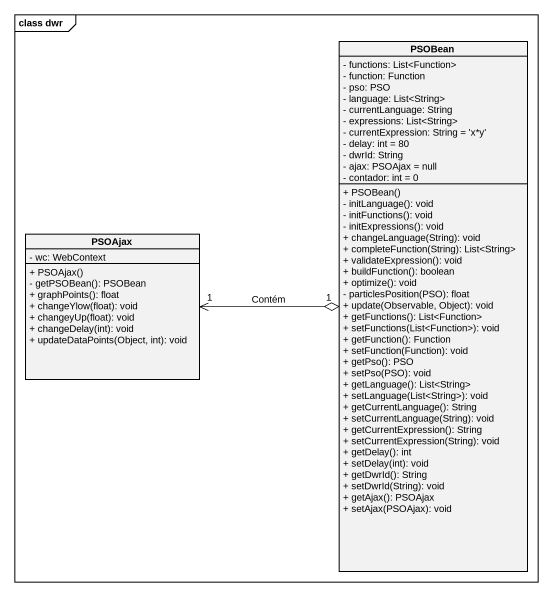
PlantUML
@startuml
mainframe class dwr
hide circle
hide empty members
skinparam classAttributeIconSize 0
class PSOBean {
  - functions: List<Function>
  - function: Function
  - pso: PSO
  - language: List<String>
  - currentLanguage: String
  - expressions: List<String>
  - currentExpression: String = 'x*y'
  - delay: int = 80
  - dwrId: String
  - ajax: PSOAjax = null
  - contador: int = 0
  + PSOBean()
  - initLanguage(): void
  - initFunctions(): void
  - initExpressions(): void
  + changeLanguage(String): void
  + completeFunction(String): List<String>
  + validateExpression(): void
  + buildFunction(): boolean
  + optimize(): void
  - particlesPosition(PSO): float
  + update(Observable, Object): void
  + getFunctions(): List<Function>
  + setFunctions(List<Function>): void
  + getFunction(): Function
  + setFunction(Function): void
  + getPso(): PSO
  + setPso(PSO): void
  + getLanguage(): List<String>
  + setLanguage(List<String>): void
  + getCurrentLanguage(): String
  + setCurrentLanguage(String): void
  + getCurrentExpression(): String
  + setCurrentExpression(String): void
  + getDelay(): int
  + setDelay(int): void
  + getDwrId(): String
  + setDwrId(String): void
  + getAjax(): PSOAjax
  + setAjax(PSOAjax): void
}
class PSOAjax {
  - wc: WebContext
  + PSOAjax()
  - getPSOBean(): PSOBean
  + graphPoints(): float
  + changeYlow(float): void
  + changeyUp(float): void
  + changeDelay(int): void
  + updateDataPoints(Object, int): void
}
PSOBean "1" o-left-> "1" PSOAjax : Contém
@enduml
